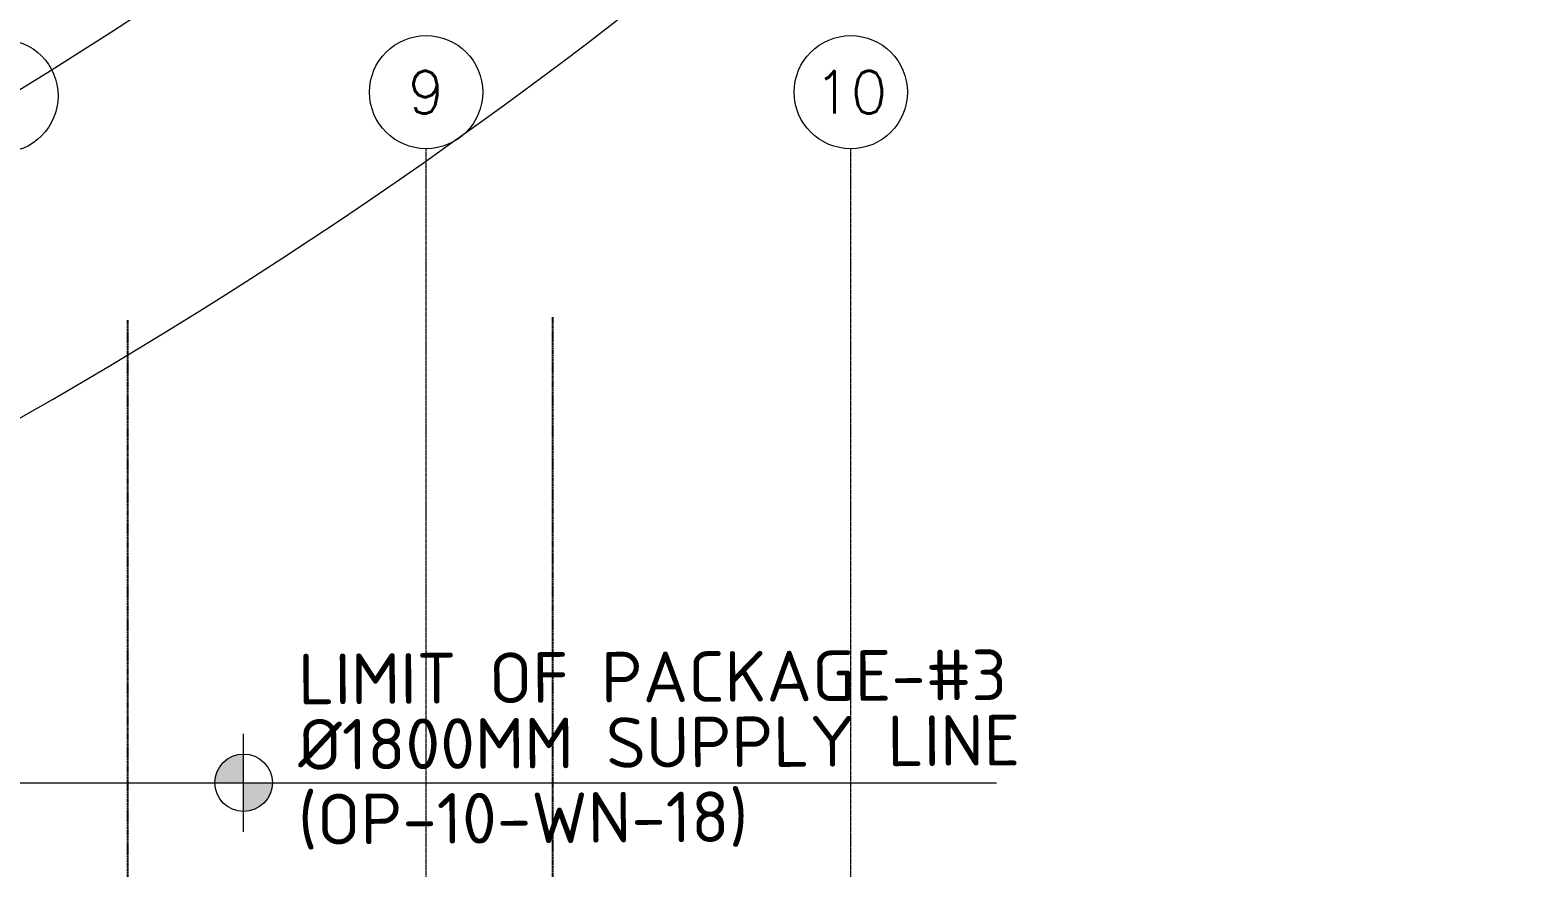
# Model space of a CAD drawing. Header units: inches. Extents: x 0 to 235202, y 0 to 184293.
# Drawn here: x 177803 to 193658, y 140413 to 149289 of the extents above; entities that cross this region are included whole.
import ezdxf
from ezdxf.enums import TextEntityAlignment as Align

# ---------------------------------------------------------------- set-up
doc = ezdxf.new("R2010")
doc.units = ezdxf.units.IN
doc.header["$MEASUREMENT"] = 0
doc.linetypes.add('CENTER', pattern=[2, 1.25, -0.25, 0.25, -0.25])
doc.linetypes.add('PHANTOM2', pattern=[1.25, 0.625, -0.125, 0.125, -0.125, 0.125, -0.125])
for name, color, linetype, lineweight in [('.5', 8, 'Continuous', 0), ('DIM', 251, 'Continuous', 0), ('grid nos', 253, 'Continuous', 0)]:
    doc.layers.add(name, color=color, linetype=linetype, lineweight=lineweight)
for name, color, linetype in [('GRID_TXT45', 4, 'Continuous'), ('M-X-BKGD', 8, 'Continuous'), ('WINDOW ELEV', 3, 'Continuous')]:
    doc.layers.add(name, color=color, linetype=linetype)
doc.styles.add('ISO', font='isocpeur.ttf')
doc.styles.add('SIMPLEX', font='simplex.shx')
doc.styles.get("Standard").update_dxf_attribs({"font": 'arial.ttf'})
doc.linetypes.add('FENCE_LINE', pattern='A,0.5,-0.1,["X",Standard,S=0.1,R=0,X=-0.02,Y=-0.05],-0.1', length=0.7)

# ---------------------------------------------------------------- blocks, each defined once
blk = doc.blocks.new('GRID_SYM')
at = {"color": 2}
blk.add_circle((0, 6), 6, dxfattribs=at)
at = {"layer": 'GRID_TXT45', "color": 4, "style": 'SIMPLEX'}
blk.add_attdef('GRD_TXT', text='', height=4.5, dxfattribs=at).set_placement((0, 6), align=Align.MIDDLE_CENTER)
blk = doc.blocks.new('FLOOR PLAN REV 2')
at = {"layer": 'DIM'}
h = blk.add_hatch(color=8, dxfattribs=at)
edge = h.paths.add_edge_path()
edge.add_line((105897, 241134), (105592, 241134))
edge.add_line((105592, 241134), (105592, 240829))
edge.add_ellipse((105592, 241134), major_axis=(0, 305), ratio=1, start_angle=180.0111, end_angle=270.0111)
edge = h.paths.add_edge_path()
edge.add_ellipse((105592, 241134), major_axis=(0, 305), ratio=1, start_angle=-0.0142, end_angle=89.9858)
edge.add_line((105287, 241134), (105592, 241134))
edge.add_line((105592, 241134), (105592, 241440))
at = {"layer": '.5', "color": 8, "linetype": 'CENTER', "ltscale": 10}
for p, q in [((107527, 216571), (107527, 247856)), ((112027, 216571), (112027, 247856))]:
    blk.add_line(p, q, dxfattribs=at)
at = {"color": 8, "linetype": 'PHANTOM2', "ltscale": 20}
for p, q in [((108867, 246070), (108867, 225555)), ((104363, 246038), (104363, 222993))]:
    blk.add_line(p, q, dxfattribs=at)
at = {"layer": 'DIM', "color": 8}
for p, q in [((105592, 240615), (105592, 241654)), ((105073, 241134), (106111, 241134))]:
    blk.add_line(p, q, dxfattribs=at)
at = {"layer": 'DIM', "color": 8, "linetype": 'Continuous'}
blk.add_line((101531, 241134), (113569, 241134), dxfattribs=at)
blk.add_arc((76434, 292014), 51111, 236.5614, 351.1141, dxfattribs=at)
at = {"layer": 'DIM', "color": 8, "linetype": 'FENCE_LINE', "ltscale": 25}
blk.add_arc((76434, 292014), 54111, 255.1469, 351.1141, dxfattribs=at)
at = {"layer": 'DIM', "color": 8}
blk.add_ellipse((105592, 241134), major_axis=(0, 305), ratio=1, start_param=4.711893, end_param=10.995078, dxfattribs=at)
at = {"color": 8, "style": 'ISO'}
for s, p in [('LIMIT OF PACKAGE-#3', (106171, 241965)), ('%%C1800MM SUPPLY LINE', (106171, 241271)), ('(OP-10-WN-18)', (106171, 240478))]:
    blk.add_text(s, height=536.62, rotation=0.3517, dxfattribs=at).set_placement(p)
at = {"layer": 'GRID_TXT45', "color": 8, "style": 'SIMPLEX'}
for p in [(53803, 233268), (53803, 227018), (53803, 220768)]:
    blk.add_attdef('GRD_TXT', text='', height=450, rotation=180, dxfattribs=at).set_placement(p, align=Align.MIDDLE_CENTER)
blk = doc.blocks.new('PLAN REV 1')
at = {"layer": 'WINDOW ELEV', "color": 1}
blk.add_blockref('FLOOR PLAN REV 2', (115855, -22752), dxfattribs=at)

msp = doc.modelspace()

# ---------------------------------------------------------------- block references
at = {"layer": 'grid nos'}
ref = msp.add_blockref('GRID_SYM', (182001.3, 149229.3), dxfattribs=dict(at, xscale=100, yscale=100, zscale=100, rotation=180))
ref.add_attrib('GRD_TXT', '9', dxfattribs={"layer": 'GRID_TXT45', "color": 4, "height": 450, "rotation": 360, "style": 'SIMPLEX'}).set_placement((182001.3, 148629.3), align=Align.MIDDLE_CENTER)
ref = msp.add_blockref('GRID_SYM', (186501.3, 149228.9), dxfattribs=dict(at, xscale=100, yscale=100, zscale=100, rotation=180))
ref.add_attrib('GRD_TXT', '10', dxfattribs={"layer": 'GRID_TXT45', "color": 4, "height": 450, "rotation": 360, "style": 'SIMPLEX'}).set_placement((186501.3, 148628.9), align=Align.MIDDLE_CENTER)
ref = msp.add_blockref('GRID_SYM', (177501.3, 149189.6), dxfattribs=dict(at, xscale=100, yscale=100, zscale=100, rotation=180))
ref.add_attrib('GRD_TXT', '8', dxfattribs={"layer": 'GRID_TXT45', "color": 4, "height": 450, "rotation": 360, "style": 'SIMPLEX'}).set_placement((177501.3, 148589.6), align=Align.MIDDLE_CENTER)
at = {"layer": 'M-X-BKGD', "color": 8}
msp.add_blockref('PLAN REV 1', (-41380, -77074.9), dxfattribs=at)

# ---------------------------------------------------------------- texts
at = {"layer": 'grid nos'}
for s, rotation, p in [('L', 216.53917, (183125.1, 148711.5)), ('I', 216.01476, (182725.8, 148418.4)), ('N', 215.49035, (182323.9, 148129.1)), ('E', 214.96594, (181919.3, 147843.4))]:
    msp.add_text(s, height=0.425, rotation=rotation, dxfattribs=at).set_placement(p, align=Align.CENTER)

doc.saveas('drawing.dxf')
